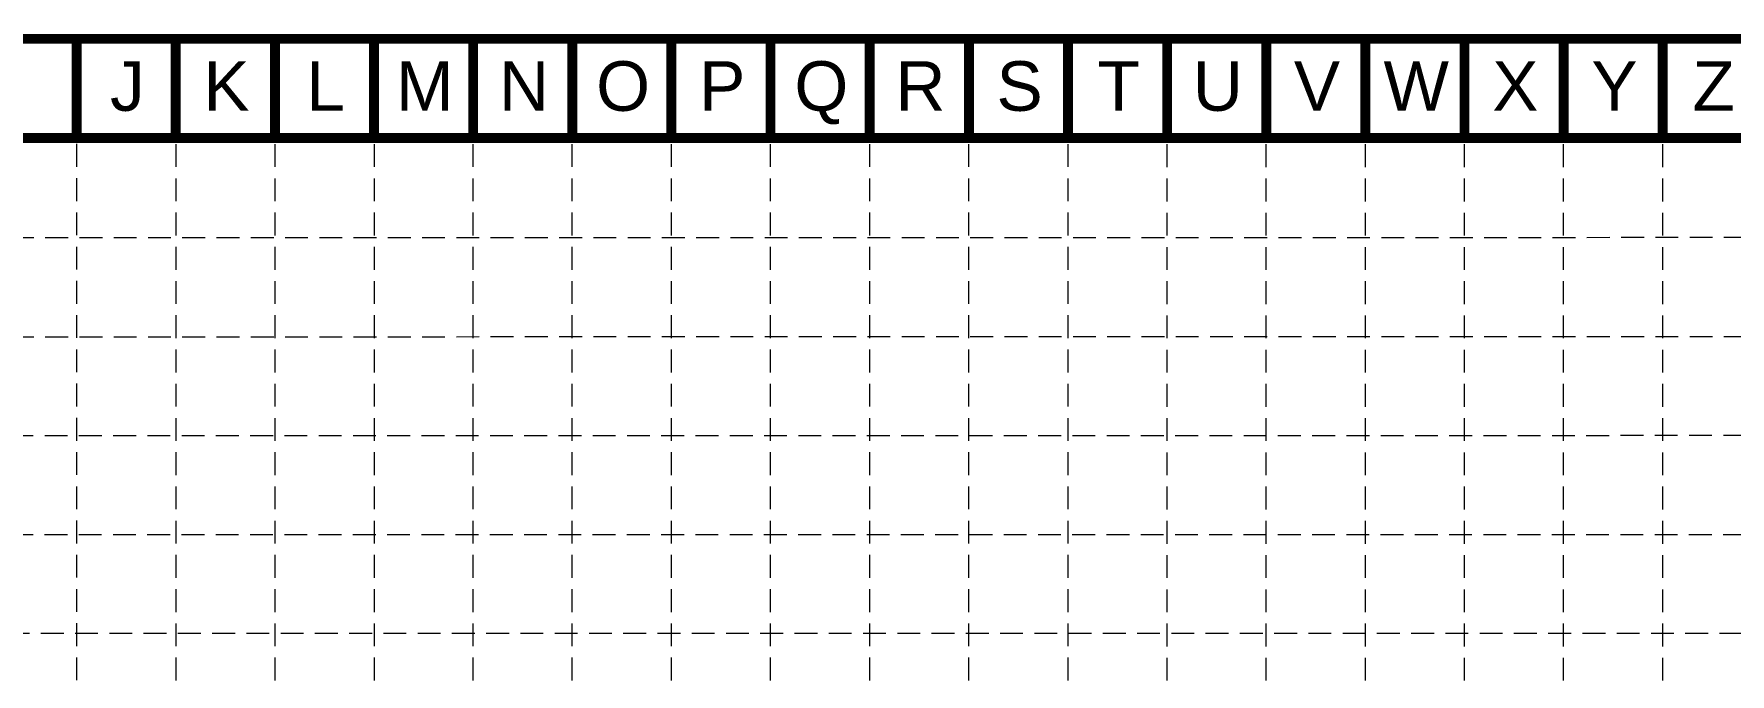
# Model space of a CAD drawing. Header units: inches. Extents: x 4451 to 7062, y 10245 to 14418.
# Drawn here: x 5077 to 6191, y 13998 to 14418 of the extents above; entities that cross this region are included whole.
import ezdxf
from ezdxf.enums import TextEntityAlignment as Align

# ---------------------------------------------------------------- set-up
doc = ezdxf.new("R2010")
doc.units = ezdxf.units.IN
doc.header["$MEASUREMENT"] = 0
doc.linetypes.add('HIDDEN', pattern=[0.375, 0.25, -0.125])
doc.layers.add('BASE', color=7, linetype='Continuous')
doc.layers.add('grid', color=9, linetype='HIDDEN')
doc.styles.get("Standard").update_dxf_attribs({"font": 'ARIAL.TTF'})

msp = doc.modelspace()

# ---------------------------------------------------------------- linework, layer by layer
at = {"layer": 'BASE', "color": 9}
msp.add_line((4519, 14350), (6993.2, 14350), dxfattribs=at)
at = {"layer": 'BASE', "const_width": 6.51}
for points in [[(7058.3, 10248), (7058.3, 14415.1), (4453.9, 14415.1), (4453.9, 10248)], [(6993.2, 10313.1), (6993.2, 14350), (4519, 14350), (4519, 10313.1)]]:
    msp.add_lwpolyline(points, close=True, dxfattribs=at)
for points in [[(5105, 14415.1), (5105, 14350)], [(5170.1, 14415.1), (5170.1, 14350)], [(5235.2, 14415.1), (5235.2, 14350)], [(5300.3, 14415.1), (5300.3, 14350)], [(5365.4, 14415.1), (5365.4, 14350)], [(5430.5, 14415.1), (5430.5, 14350)], [(5495.6, 14415.1), (5495.6, 14350)], [(5560.7, 14415.1), (5560.7, 14350)], [(5625.9, 14415.1), (5625.9, 14350)], [(5691, 14415.1), (5691, 14350)], [(5756.1, 14415.1), (5756.1, 14350)], [(5821.2, 14415.1), (5821.2, 14350)], [(5886.3, 14415.1), (5886.3, 14350)], [(5951.4, 14415.1), (5951.4, 14350)], [(6016.5, 14415.1), (6016.5, 14350)], [(6081.6, 14415.1), (6081.6, 14350)], [(6146.7, 14415.1), (6146.7, 14350)]]:
    msp.add_lwpolyline(points, dxfattribs=at)
at = {"layer": 'grid', "color": 252, "linetype": 'HIDDEN', "lineweight": 0, "ltscale": 60}
for p, q in [((5365.4, 10573.4), (5365.4, 14350)), ((5430.5, 10573.4), (5430.5, 14350)), ((5495.6, 10573.4), (5495.6, 14350)), ((5560.7, 10573.4), (5560.7, 14350)), ((5625.9, 10573.4), (5625.9, 14350)), ((5691, 10573.4), (5691, 14350)), ((5756.1, 10573.4), (5756.1, 14350)), ((5821.2, 10573.3), (5821.2, 14350)), ((5886.3, 10573.3), (5886.3, 14350)), ((5951.4, 10573.3), (5951.4, 14350)), ((6016.5, 10573.3), (6016.5, 14350)), ((6081.6, 10573.3), (6081.6, 14350)), ((6146.7, 10573.3), (6146.7, 14350)), ((5105.2, 10573.5), (5105.2, 14347.4)), ((5170.5, 10573.4), (5170.4, 14347.4)), ((5235.2, 10573.4), (5235.3, 14347.4)), ((5300.3, 10573.4), (5300.7, 14347.3)), ((4521.9, 14284.4), (6992.1, 14284.8)), ((4521.9, 14219.2), (6992.1, 14219.7)), ((4521.5, 14154.2), (6993.2, 14154.7)), ((4521.4, 14089.2), (6993.2, 14089.5)), ((4519, 14024.4), (6993.2, 14024.4))]:
    msp.add_line(p, q, dxfattribs=at)

# ---------------------------------------------------------------- texts
at = {"layer": 'BASE'}
for s, p in [('J', (5138.3, 14384.1)), ('K', (5203.4, 14384.1)), ('L', (5268.5, 14384.1)), ('M', (5333.6, 14384.1)), ('N', (5398.8, 14384.1)), ('O', (5463.9, 14384.1)), ('P', (5529, 14384.1)), ('Q', (5594.1, 14384.1)), ('R', (5659.2, 14384.1)), ('S', (5724.3, 14384.1)), ('T', (5789.4, 14384.1)), ('U', (5854.5, 14384.1)), ('V', (5919.6, 14384.1)), ('W', (5984.8, 14384.1)), ('X', (6049.9, 14384.1)), ('Y', (6115, 14384.1)), ('Z', (6180.1, 14384.1))]:
    msp.add_text(s, height=32.6, dxfattribs=at).set_placement(p, align=Align.MIDDLE_CENTER)

doc.saveas('drawing.dxf')
